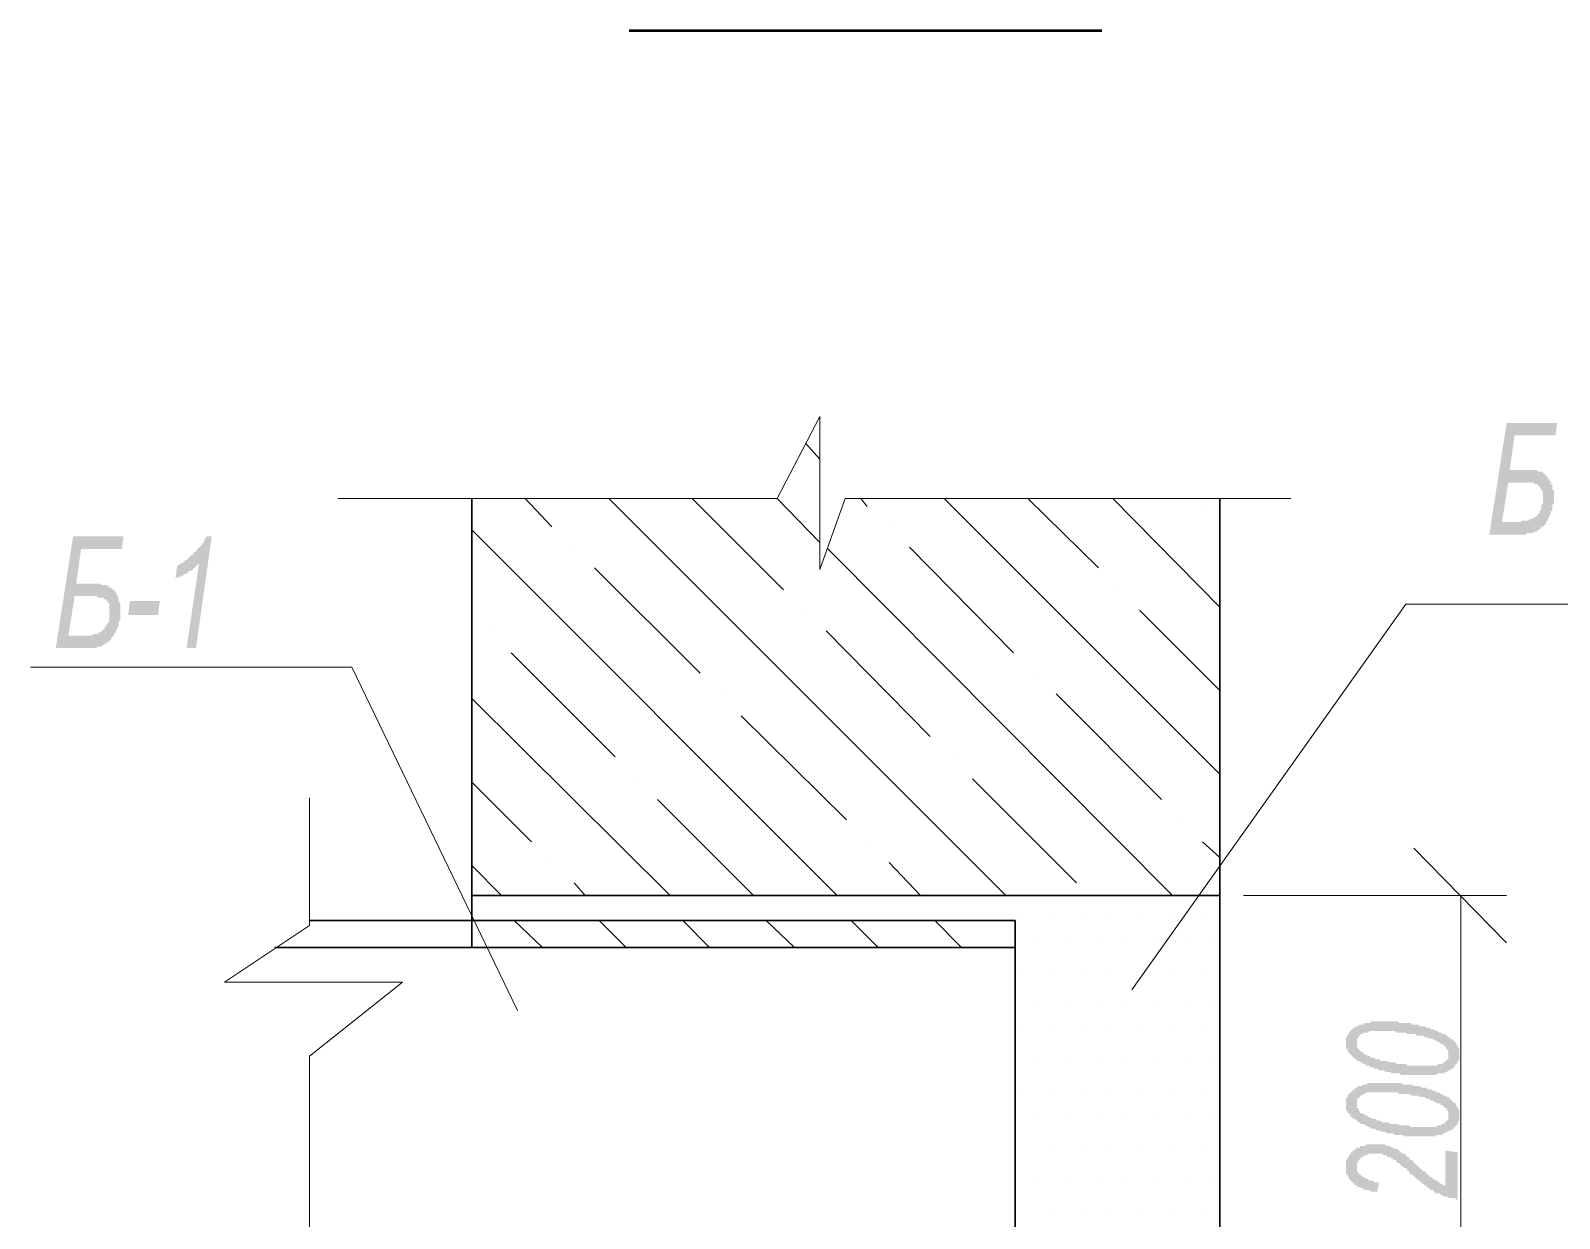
# Model space of a CAD drawing. Header units: millimetres. Extents: x 1372 to 666090, y 1285 to 31551.
# Drawn here: x 631229 to 635277, y 13863 to 17008 of the extents above; entities that cross this region are included whole.
import ezdxf

# ---------------------------------------------------------------- set-up
doc = ezdxf.new("R2010")
doc.units = ezdxf.units.MM
for name, color, linetype in [('PDF _0', 7, 'Continuous'), ('PDF _75-АЗ Штамп', 7, 'Continuous'), ('PDF _надписи', 7, 'Continuous'), ('PDF _план', 7, 'Continuous')]:
    doc.layers.add(name, color=color, linetype=linetype)

msp = doc.modelspace()

# ---------------------------------------------------------------- hatches: boundary and pattern name
at = {"layer": 'PDF _0', "transparency": 33554559}
h = msp.add_hatch(color=256, dxfattribs=at)
h.paths.add_polyline_path([(634912, 14242.9), (634907.9, 14242.9), (634903.7, 14242.9), (634899.5, 14242.9), (634895.3, 14242.9), (634891.2, 14242.9), (634887, 14242.9), (634882.8, 14242.9), (634878.7, 14242.9), (634874.5, 14242.9), (634870.3, 14242.9), (634866.1, 14242.9), (634862, 14242.9), (634857.8, 14242.9), (634853.6, 14247), (634849.5, 14247), (634845.3, 14247), (634841.1, 14247), (634836.9, 14247), (634832.8, 14247), (634828.6, 14251.2), (634824.4, 14251.2), (634820.3, 14251.2), (634816.1, 14251.2), (634811.9, 14255.4), (634807.7, 14255.4), (634803.6, 14255.4), (634799.4, 14255.4), (634795.2, 14259.5), (634791.1, 14259.5), (634791.1, 14259.5), (634786.9, 14259.5), (634782.7, 14263.7), (634778.5, 14263.7), (634774.4, 14263.7), (634774.4, 14267.9), (634774.4, 14267.9), (634770.2, 14267.9), (634766, 14267.9), (634761.9, 14272.1), (634757.7, 14272.1), (634753.5, 14276.2), (634749.3, 14276.2), (634749.3, 14280.4), (634745.2, 14280.4), (634741, 14280.4), (634741, 14284.6), (634736.8, 14284.6), (634736.8, 14284.6), (634732.7, 14288.7), (634728.5, 14292.9), (634728.5, 14292.9), (634724.3, 14297.1), (634724.3, 14297.1), (634720.1, 14301.3), (634720.1, 14301.3), (634716, 14305.4), (634716, 14305.4), (634716, 14309.6), (634711.8, 14313.8), (634711.8, 14313.8), (634711.8, 14317.9), (634711.8, 14322.1), (634711.8, 14322.1), (634711.8, 14326.3), (634711.8, 14330.5), (634711.8, 14330.5), (634711.8, 14334.6), (634711.8, 14338.8), (634711.8, 14338.8), (634711.8, 14343), (634716, 14347.1), (634716, 14347.1), (634716, 14351.3), (634720.1, 14351.3), (634720.1, 14355.5), (634724.3, 14359.7), (634724.3, 14359.7), (634728.5, 14363.8), (634728.5, 14363.8), (634732.7, 14368), (634736.8, 14368), (634736.8, 14372.2), (634741, 14372.2), (634745.2, 14372.2), (634745.2, 14376.3), (634749.3, 14376.3), (634753.5, 14376.3), (634757.7, 14376.3), (634761.9, 14380.5), (634766, 14380.5), (634766, 14380.5), (634770.2, 14380.5), (634774.4, 14380.5), (634778.5, 14384.7), (634782.7, 14384.7), (634786.9, 14384.7), (634791.1, 14384.7), (634799.4, 14384.7), (634803.6, 14384.7), (634807.7, 14384.7), (634807.7, 14384.7), (634811.9, 14384.7), (634816.1, 14384.7), (634820.3, 14384.7), (634824.4, 14384.7), (634828.6, 14384.7), (634832.8, 14384.7), (634836.9, 14384.7), (634841.1, 14384.7), (634845.3, 14384.7), (634849.5, 14384.7), (634853.6, 14380.5), (634857.8, 14380.5), (634862, 14380.5), (634866.1, 14380.5), (634870.3, 14380.5), (634874.5, 14380.5), (634878.7, 14380.5), (634882.8, 14380.5), (634887, 14376.3), (634891.2, 14376.3), (634895.3, 14376.3), (634899.5, 14376.3), (634903.7, 14376.3), (634907.9, 14372.2), (634907.9, 14372.2), (634912, 14372.2), (634916.2, 14372.2), (634920.4, 14372.2), (634924.5, 14368), (634928.7, 14368), (634932.9, 14368), (634937.1, 14363.8), (634941.2, 14363.8), (634945.4, 14363.8), (634949.6, 14359.7), (634949.6, 14359.7), (634953.7, 14359.7), (634957.9, 14355.5), (634962.1, 14355.5), (634966.3, 14355.5), (634966.3, 14351.3), (634970.4, 14351.3), (634974.6, 14351.3), (634978.8, 14347.1), (634978.8, 14347.1), (634982.9, 14343), (634987.1, 14343), (634987.1, 14338.8), (634991.3, 14338.8), (634991.3, 14338.8), (634995.5, 14334.6), (634995.5, 14334.6), (634999.6, 14330.5), (635003.8, 14326.3), (635003.8, 14326.3), (635003.8, 14322.1), (635008, 14322.1), (635008, 14317.9), (635008, 14313.8), (635012.1, 14313.8), (635012.1, 14309.6), (635012.1, 14305.4), (635012.1, 14305.4), (635012.1, 14301.3), (635012.1, 14297.1), (635012.1, 14297.1), (635012.1, 14292.9), (635012.1, 14292.9), (635012.1, 14288.7), (635012.1, 14284.6), (635012.1, 14284.6), (635008, 14280.4), (635008, 14276.2), (635008, 14276.2), (635003.8, 14272.1), (635003.8, 14272.1), (634999.6, 14267.9), (634999.6, 14263.7), (634995.5, 14263.7), (634995.5, 14259.5), (634991.3, 14259.5), (634987.1, 14255.4), (634982.9, 14255.4), (634982.9, 14255.4), (634978.8, 14251.2), (634974.6, 14251.2), (634974.6, 14251.2), (634970.4, 14247), (634966.3, 14247), (634962.1, 14247), (634957.9, 14247), (634953.7, 14247), (634949.6, 14242.9), (634949.6, 14242.9), (634945.4, 14242.9), (634941.2, 14242.9), (634932.9, 14242.9), (634928.7, 14242.9), (634924.5, 14242.9), (634920.4, 14242.9), (634916.2, 14242.9), (634912, 14242.9), (634912, 14242.9)], flags=0)
h.paths.add_polyline_path([(634920.4, 14267.9), (634924.5, 14267.9), (634928.7, 14267.9), (634932.9, 14267.9), (634937.1, 14267.9), (634941.2, 14267.9), (634945.4, 14267.9), (634949.6, 14267.9), (634953.7, 14267.9), (634957.9, 14272.1), (634962.1, 14272.1), (634962.1, 14272.1), (634966.3, 14272.1), (634970.4, 14276.2), (634974.6, 14276.2), (634974.6, 14280.4), (634978.8, 14280.4), (634978.8, 14284.6), (634982.9, 14284.6), (634982.9, 14288.7), (634982.9, 14292.9), (634982.9, 14292.9), (634982.9, 14297.1), (634982.9, 14297.1), (634982.9, 14301.3), (634982.9, 14301.3), (634982.9, 14305.4), (634982.9, 14309.6), (634978.8, 14309.6), (634978.8, 14313.8), (634978.8, 14313.8), (634974.6, 14317.9), (634970.4, 14322.1), (634970.4, 14322.1), (634966.3, 14326.3), (634966.3, 14326.3), (634962.1, 14326.3), (634962.1, 14326.3), (634957.9, 14330.5), (634953.7, 14330.5), (634949.6, 14334.6), (634949.6, 14334.6), (634945.4, 14334.6), (634941.2, 14338.8), (634937.1, 14338.8), (634932.9, 14338.8), (634932.9, 14338.8), (634928.7, 14343), (634924.5, 14343), (634920.4, 14343), (634916.2, 14347.1), (634912, 14347.1), (634907.9, 14347.1), (634903.7, 14347.1), (634899.5, 14347.1), (634895.3, 14351.3), (634891.2, 14351.3), (634887, 14351.3), (634878.7, 14351.3), (634874.5, 14351.3), (634870.3, 14355.5), (634866.1, 14355.5), (634862, 14355.5), (634857.8, 14355.5), (634853.6, 14355.5), (634849.5, 14355.5), (634845.3, 14355.5), (634841.1, 14359.7), (634836.9, 14359.7), (634832.8, 14359.7), (634828.6, 14359.7), (634824.4, 14359.7), (634820.3, 14359.7), (634816.1, 14359.7), (634811.9, 14359.7), (634811.9, 14359.7), (634807.7, 14359.7), (634803.6, 14359.7), (634799.4, 14359.7), (634795.2, 14359.7), (634791.1, 14359.7), (634786.9, 14359.7), (634782.7, 14359.7), (634778.5, 14359.7), (634774.4, 14359.7), (634770.2, 14355.5), (634766, 14355.5), (634761.9, 14355.5), (634757.7, 14355.5), (634757.7, 14351.3), (634753.5, 14351.3), (634749.3, 14351.3), (634749.3, 14347.1), (634745.2, 14347.1), (634745.2, 14343), (634741, 14338.8), (634741, 14338.8), (634741, 14334.6), (634741, 14330.5), (634741, 14330.5), (634741, 14330.5), (634741, 14326.3), (634741, 14322.1), (634741, 14322.1), (634741, 14317.9), (634745.2, 14313.8), (634745.2, 14313.8), (634745.2, 14309.6), (634749.3, 14309.6), (634749.3, 14305.4), (634753.5, 14305.4), (634757.7, 14301.3), (634757.7, 14301.3), (634761.9, 14297.1), (634766, 14297.1), (634770.2, 14292.9), (634774.4, 14292.9), (634774.4, 14292.9), (634778.5, 14288.7), (634782.7, 14288.7), (634782.7, 14288.7), (634786.9, 14288.7), (634791.1, 14284.6), (634795.2, 14284.6), (634799.4, 14284.6), (634799.4, 14284.6), (634803.6, 14280.4), (634807.7, 14280.4), (634811.9, 14280.4), (634816.1, 14280.4), (634820.3, 14280.4), (634824.4, 14276.2), (634828.6, 14276.2), (634836.9, 14276.2), (634841.1, 14276.2), (634845.3, 14272.1), (634849.5, 14272.1), (634853.6, 14272.1), (634862, 14272.1), (634866.1, 14272.1), (634870.3, 14272.1), (634874.5, 14267.9), (634878.7, 14267.9), (634882.8, 14267.9), (634887, 14267.9), (634891.2, 14267.9), (634895.3, 14267.9), (634899.5, 14267.9), (634903.7, 14267.9), (634907.9, 14267.9), (634907.9, 14267.9), (634912, 14267.9), (634916.2, 14267.9), (634920.4, 14267.9), (634920.4, 14267.9)], flags=0)
h = msp.add_hatch(color=256, dxfattribs=at)
h.paths.add_polyline_path([(634912, 14080.2), (634907.9, 14080.2), (634903.7, 14080.2), (634899.5, 14080.2), (634895.3, 14080.2), (634891.2, 14080.2), (634887, 14080.2), (634882.8, 14080.2), (634878.7, 14080.2), (634874.5, 14080.2), (634870.3, 14080.2), (634866.1, 14080.2), (634862, 14084.3), (634857.8, 14084.3), (634853.6, 14084.3), (634849.5, 14084.3), (634845.3, 14084.3), (634841.1, 14084.3), (634836.9, 14088.5), (634832.8, 14088.5), (634828.6, 14088.5), (634824.4, 14088.5), (634820.3, 14088.5), (634816.1, 14092.7), (634811.9, 14092.7), (634807.7, 14092.7), (634803.6, 14092.7), (634799.4, 14096.9), (634795.2, 14096.9), (634791.1, 14096.9), (634791.1, 14096.9), (634786.9, 14101), (634782.7, 14101), (634778.5, 14101), (634774.4, 14105.2), (634774.4, 14105.2), (634774.4, 14105.2), (634770.2, 14105.2), (634766, 14109.4), (634761.9, 14109.4), (634757.7, 14113.5), (634753.5, 14113.5), (634749.3, 14113.5), (634749.3, 14117.7), (634745.2, 14117.7), (634741, 14121.9), (634741, 14121.9), (634736.8, 14126.1), (634736.8, 14126.1), (634732.7, 14126.1), (634728.5, 14130.2), (634728.5, 14130.2), (634724.3, 14134.4), (634724.3, 14138.6), (634720.1, 14138.6), (634720.1, 14142.7), (634716, 14142.7), (634716, 14146.9), (634716, 14146.9), (634711.8, 14151.1), (634711.8, 14151.1), (634711.8, 14155.3), (634711.8, 14159.4), (634711.8, 14163.6), (634711.8, 14163.6), (634711.8, 14167.8), (634711.8, 14171.9), (634711.8, 14171.9), (634711.8, 14176.1), (634711.8, 14180.3), (634711.8, 14180.3), (634716, 14184.5), (634716, 14188.6), (634716, 14188.6), (634720.1, 14192.8), (634720.1, 14192.8), (634724.3, 14197), (634724.3, 14197), (634728.5, 14201.1), (634728.5, 14201.1), (634732.7, 14205.3), (634736.8, 14205.3), (634736.8, 14209.5), (634741, 14209.5), (634745.2, 14213.7), (634745.2, 14213.7), (634749.3, 14213.7), (634753.5, 14213.7), (634757.7, 14217.8), (634761.9, 14217.8), (634766, 14217.8), (634766, 14217.8), (634770.2, 14222), (634774.4, 14222), (634778.5, 14222), (634782.7, 14222), (634786.9, 14222), (634791.1, 14222), (634799.4, 14222), (634803.6, 14222), (634807.7, 14222), (634807.7, 14222), (634811.9, 14222), (634816.1, 14222), (634820.3, 14222), (634824.4, 14222), (634828.6, 14222), (634832.8, 14222), (634836.9, 14222), (634841.1, 14222), (634845.3, 14222), (634849.5, 14222), (634853.6, 14222), (634857.8, 14222), (634862, 14217.8), (634866.1, 14217.8), (634870.3, 14217.8), (634874.5, 14217.8), (634878.7, 14217.8), (634882.8, 14217.8), (634887, 14217.8), (634891.2, 14213.7), (634895.3, 14213.7), (634899.5, 14213.7), (634903.7, 14213.7), (634907.9, 14213.7), (634907.9, 14213.7), (634912, 14209.5), (634916.2, 14209.5), (634920.4, 14209.5), (634924.5, 14209.5), (634928.7, 14205.3), (634932.9, 14205.3), (634937.1, 14205.3), (634941.2, 14201.1), (634945.4, 14201.1), (634949.6, 14201.1), (634949.6, 14197), (634953.7, 14197), (634957.9, 14197), (634962.1, 14192.8), (634966.3, 14192.8), (634966.3, 14192.8), (634970.4, 14188.6), (634974.6, 14188.6), (634978.8, 14184.5), (634978.8, 14184.5), (634982.9, 14184.5), (634987.1, 14180.3), (634987.1, 14180.3), (634991.3, 14176.1), (634991.3, 14176.1), (634995.5, 14171.9), (634995.5, 14171.9), (634999.6, 14167.8), (635003.8, 14167.8), (635003.8, 14163.6), (635003.8, 14159.4), (635008, 14159.4), (635008, 14155.3), (635008, 14155.3), (635012.1, 14151.1), (635012.1, 14146.9), (635012.1, 14146.9), (635012.1, 14142.7), (635012.1, 14138.6), (635012.1, 14138.6), (635012.1, 14134.4), (635012.1, 14130.2), (635012.1, 14130.2), (635012.1, 14126.1), (635012.1, 14121.9), (635012.1, 14121.9), (635008, 14117.7), (635008, 14117.7), (635008, 14113.5), (635003.8, 14109.4), (635003.8, 14109.4), (634999.6, 14105.2), (634999.6, 14105.2), (634995.5, 14101), (634995.5, 14101), (634991.3, 14096.9), (634987.1, 14096.9), (634982.9, 14092.7), (634982.9, 14092.7), (634978.8, 14092.7), (634974.6, 14088.5), (634974.6, 14088.5), (634970.4, 14088.5), (634966.3, 14084.3), (634962.1, 14084.3), (634957.9, 14084.3), (634953.7, 14084.3), (634949.6, 14084.3), (634949.6, 14080.2), (634945.4, 14080.2), (634941.2, 14080.2), (634932.9, 14080.2), (634928.7, 14080.2), (634924.5, 14080.2), (634920.4, 14080.2), (634916.2, 14080.2), (634912, 14080.2), (634912, 14080.2)], flags=0)
h.paths.add_polyline_path([(634920.4, 14105.2), (634924.5, 14105.2), (634928.7, 14105.2), (634932.9, 14105.2), (634937.1, 14105.2), (634941.2, 14105.2), (634945.4, 14105.2), (634949.6, 14105.2), (634953.7, 14109.4), (634957.9, 14109.4), (634962.1, 14109.4), (634962.1, 14109.4), (634966.3, 14113.5), (634970.4, 14113.5), (634974.6, 14117.7), (634974.6, 14117.7), (634978.8, 14121.9), (634978.8, 14121.9), (634982.9, 14126.1), (634982.9, 14126.1), (634982.9, 14130.2), (634982.9, 14134.4), (634982.9, 14134.4), (634982.9, 14134.4), (634982.9, 14138.6), (634982.9, 14142.7), (634982.9, 14142.7), (634982.9, 14146.9), (634978.8, 14151.1), (634978.8, 14151.1), (634978.8, 14155.3), (634974.6, 14155.3), (634970.4, 14159.4), (634970.4, 14159.4), (634966.3, 14163.6), (634966.3, 14163.6), (634962.1, 14163.6), (634962.1, 14167.8), (634957.9, 14167.8), (634953.7, 14167.8), (634949.6, 14171.9), (634949.6, 14171.9), (634945.4, 14171.9), (634941.2, 14176.1), (634937.1, 14176.1), (634932.9, 14176.1), (634932.9, 14180.3), (634928.7, 14180.3), (634924.5, 14180.3), (634920.4, 14184.5), (634916.2, 14184.5), (634912, 14184.5), (634907.9, 14184.5), (634903.7, 14188.6), (634899.5, 14188.6), (634895.3, 14188.6), (634891.2, 14188.6), (634887, 14188.6), (634878.7, 14192.8), (634874.5, 14192.8), (634870.3, 14192.8), (634866.1, 14192.8), (634862, 14192.8), (634857.8, 14192.8), (634853.6, 14192.8), (634849.5, 14197), (634845.3, 14197), (634841.1, 14197), (634836.9, 14197), (634832.8, 14197), (634828.6, 14197), (634824.4, 14197), (634820.3, 14197), (634816.1, 14197), (634811.9, 14197), (634811.9, 14197), (634807.7, 14197), (634803.6, 14197), (634799.4, 14197), (634795.2, 14197), (634791.1, 14197), (634786.9, 14197), (634782.7, 14197), (634778.5, 14197), (634774.4, 14197), (634770.2, 14197), (634766, 14197), (634761.9, 14192.8), (634757.7, 14192.8), (634757.7, 14192.8), (634753.5, 14188.6), (634749.3, 14188.6), (634749.3, 14184.5), (634745.2, 14184.5), (634745.2, 14180.3), (634741, 14180.3), (634741, 14176.1), (634741, 14171.9), (634741, 14171.9), (634741, 14167.8), (634741, 14167.8), (634741, 14163.6), (634741, 14163.6), (634741, 14159.4), (634741, 14155.3), (634745.2, 14155.3), (634745.2, 14151.1), (634745.2, 14146.9), (634749.3, 14146.9), (634749.3, 14142.7), (634753.5, 14142.7), (634757.7, 14138.6), (634757.7, 14138.6), (634761.9, 14138.6), (634766, 14134.4), (634770.2, 14134.4), (634774.4, 14130.2), (634774.4, 14130.2), (634778.5, 14130.2), (634782.7, 14126.1), (634782.7, 14126.1), (634786.9, 14126.1), (634791.1, 14126.1), (634795.2, 14121.9), (634799.4, 14121.9), (634799.4, 14121.9), (634803.6, 14121.9), (634807.7, 14117.7), (634811.9, 14117.7), (634816.1, 14117.7), (634820.3, 14117.7), (634824.4, 14117.7), (634828.6, 14113.5), (634836.9, 14113.5), (634841.1, 14113.5), (634845.3, 14113.5), (634849.5, 14113.5), (634853.6, 14109.4), (634862, 14109.4), (634866.1, 14109.4), (634870.3, 14109.4), (634874.5, 14109.4), (634878.7, 14109.4), (634882.8, 14105.2), (634887, 14105.2), (634891.2, 14105.2), (634895.3, 14105.2), (634899.5, 14105.2), (634903.7, 14105.2), (634907.9, 14105.2), (634907.9, 14105.2), (634912, 14105.2), (634916.2, 14105.2), (634920.4, 14105.2), (634920.4, 14105.2)], flags=0)
msp.add_hatch(color=256, dxfattribs=at).paths.add_polyline_path([(635008, 13913.3), (635003.8, 13913.3), (634999.6, 13917.5), (634995.5, 13917.5), (634991.3, 13917.5), (634987.1, 13917.5), (634982.9, 13917.5), (634978.8, 13921.7), (634974.6, 13921.7), (634970.4, 13921.7), (634970.4, 13921.7), (634966.3, 13925.8), (634962.1, 13925.8), (634962.1, 13925.8), (634957.9, 13930), (634953.7, 13930), (634949.6, 13930), (634945.4, 13934.2), (634945.4, 13934.2), (634941.2, 13938.3), (634937.1, 13938.3), (634932.9, 13942.5), (634932.9, 13942.5), (634928.7, 13942.5), (634928.7, 13946.7), (634928.7, 13946.7), (634924.5, 13946.7), (634924.5, 13950.9), (634920.4, 13950.9), (634920.4, 13950.9), (634916.2, 13955), (634912, 13955), (634912, 13959.2), (634907.9, 13959.2), (634907.9, 13963.4), (634903.7, 13963.4), (634899.5, 13967.5), (634895.3, 13971.7), (634895.3, 13971.7), (634891.2, 13975.9), (634887, 13980.1), (634882.8, 13980.1), (634878.7, 13984.2), (634878.7, 13988.4), (634874.5, 13988.4), (634874.5, 13992.6), (634870.3, 13996.7), (634866.1, 13996.7), (634862, 14000.9), (634857.8, 14000.9), (634857.8, 14005.1), (634853.6, 14009.3), (634853.6, 14009.3), (634849.5, 14009.3), (634845.3, 14013.4), (634845.3, 14013.4), (634845.3, 14017.6), (634841.1, 14017.6), (634836.9, 14017.6), (634836.9, 14021.8), (634832.8, 14021.8), (634828.6, 14025.9), (634824.4, 14025.9), (634820.3, 14025.9), (634820.3, 14030.1), (634816.1, 14030.1), (634811.9, 14030.1), (634811.9, 14030.1), (634807.7, 14034.3), (634803.6, 14034.3), (634799.4, 14034.3), (634795.2, 14034.3), (634791.1, 14034.3), (634786.9, 14034.3), (634782.7, 14034.3), (634778.5, 14034.3), (634778.5, 14034.3), (634774.4, 14034.3), (634770.2, 14034.3), (634766, 14030.1), (634761.9, 14030.1), (634757.7, 14030.1), (634757.7, 14025.9), (634753.5, 14025.9), (634749.3, 14021.8), (634749.3, 14021.8), (634745.2, 14017.6), (634745.2, 14017.6), (634745.2, 14013.4), (634741, 14009.3), (634741, 14009.3), (634741, 14005.1), (634741, 14000.9), (634741, 14000.9), (634741, 13996.7), (634741, 13992.6), (634741, 13992.6), (634741, 13988.4), (634745.2, 13984.2), (634745.2, 13984.2), (634745.2, 13980.1), (634749.3, 13980.1), (634753.5, 13975.9), (634753.5, 13975.9), (634757.7, 13971.7), (634757.7, 13971.7), (634761.9, 13971.7), (634766, 13967.5), (634770.2, 13967.5), (634770.2, 13967.5), (634774.4, 13963.4), (634778.5, 13963.4), (634782.7, 13963.4), (634786.9, 13959.2), (634791.1, 13959.2), (634795.2, 13959.2), (634799.4, 13959.2), (634795.2, 13934.2), (634791.1, 13934.2), (634786.9, 13934.2), (634782.7, 13934.2), (634778.5, 13934.2), (634774.4, 13938.3), (634770.2, 13938.3), (634766, 13938.3), (634761.9, 13938.3), (634757.7, 13942.5), (634757.7, 13942.5), (634753.5, 13942.5), (634749.3, 13946.7), (634745.2, 13946.7), (634741, 13946.7), (634741, 13950.9), (634736.8, 13950.9), (634732.7, 13955), (634732.7, 13955), (634728.5, 13959.2), (634728.5, 13959.2), (634724.3, 13963.4), (634724.3, 13963.4), (634720.1, 13967.5), (634720.1, 13967.5), (634720.1, 13971.7), (634716, 13975.9), (634716, 13975.9), (634716, 13980.1), (634711.8, 13980.1), (634711.8, 13984.2), (634711.8, 13988.4), (634711.8, 13992.6), (634711.8, 13992.6), (634711.8, 13996.7), (634711.8, 14000.9), (634711.8, 14000.9), (634711.8, 14005.1), (634711.8, 14009.3), (634711.8, 14013.4), (634711.8, 14013.4), (634711.8, 14017.6), (634716, 14021.8), (634716, 14021.8), (634716, 14025.9), (634720.1, 14025.9), (634720.1, 14030.1), (634720.1, 14030.1), (634724.3, 14034.3), (634724.3, 14038.5), (634728.5, 14038.5), (634728.5, 14042.6), (634732.7, 14042.6), (634736.8, 14046.8), (634736.8, 14046.8), (634741, 14051), (634745.2, 14051), (634749.3, 14051), (634749.3, 14055.1), (634753.5, 14055.1), (634757.7, 14055.1), (634761.9, 14055.1), (634766, 14059.3), (634770.2, 14059.3), (634774.4, 14059.3), (634778.5, 14059.3), (634782.7, 14059.3), (634786.9, 14059.3), (634791.1, 14059.3), (634791.1, 14059.3), (634795.2, 14059.3), (634799.4, 14059.3), (634799.4, 14059.3), (634803.6, 14059.3), (634807.7, 14059.3), (634811.9, 14059.3), (634816.1, 14059.3), (634820.3, 14055.1), (634824.4, 14055.1), (634828.6, 14055.1), (634832.8, 14051), (634836.9, 14051), (634836.9, 14051), (634841.1, 14046.8), (634845.3, 14046.8), (634845.3, 14046.8), (634849.5, 14046.8), (634849.5, 14042.6), (634849.5, 14042.6), (634853.6, 14042.6), (634853.6, 14042.6), (634857.8, 14038.5), (634857.8, 14038.5), (634862, 14034.3), (634862, 14034.3), (634866.1, 14034.3), (634870.3, 14030.1), (634870.3, 14030.1), (634874.5, 14025.9), (634878.7, 14025.9), (634878.7, 14021.8), (634882.8, 14017.6), (634887, 14017.6), (634891.2, 14013.4), (634891.2, 14009.3), (634895.3, 14009.3), (634899.5, 14005.1), (634903.7, 14000.9), (634907.9, 13996.7), (634912, 13992.6), (634912, 13992.6), (634916.2, 13988.4), (634920.4, 13988.4), (634924.5, 13984.2), (634924.5, 13980.1), (634928.7, 13980.1), (634932.9, 13975.9), (634932.9, 13975.9), (634937.1, 13971.7), (634941.2, 13971.7), (634941.2, 13967.5), (634945.4, 13967.5), (634945.4, 13967.5), (634949.6, 13963.4), (634953.7, 13963.4), (634957.9, 13959.2), (634957.9, 13959.2), (634962.1, 13955), (634966.3, 13955), (634970.4, 13950.9), (634970.4, 13950.9), (634974.6, 13950.9), (634974.6, 14042.6), (635008, 14038.5)])
at = {"layer": 'PDF _75-АЗ Штамп', "transparency": 33554559}
h = msp.add_hatch(color=256, dxfattribs=at)
h.paths.add_polyline_path([(635137.3, 15969.8), (635270.8, 15969.8), (635266.6, 15936.4), (635158.1, 15936.4), (635145.6, 15844.7), (635187.3, 15844.7), (635191.5, 15844.7), (635195.7, 15844.7), (635199.9, 15844.7), (635204, 15844.7), (635204, 15844.7), (635208.2, 15844.7), (635212.4, 15844.7), (635216.5, 15844.7), (635216.5, 15844.7), (635220.7, 15840.5), (635220.7, 15840.5), (635224.9, 15840.5), (635224.9, 15840.5), (635229.1, 15840.5), (635229.1, 15840.5), (635233.2, 15840.5), (635233.2, 15836.3), (635237.4, 15836.3), (635237.4, 15832.2), (635241.6, 15832.2), (635241.6, 15828), (635245.7, 15828), (635245.7, 15823.8), (635249.9, 15819.6), (635249.9, 15815.5), (635254.1, 15815.5), (635254.1, 15811.3), (635254.1, 15807.1), (635258.3, 15807.1), (635258.3, 15803), (635258.3, 15798.8), (635258.3, 15794.6), (635262.4, 15790.4), (635262.4, 15786.3), (635262.4, 15782.1), (635262.4, 15777.9), (635262.4, 15773.8), (635262.4, 15769.6), (635262.4, 15765.4), (635262.4, 15761.2), (635262.4, 15757.1), (635258.3, 15752.9), (635258.3, 15748.7), (635258.3, 15744.6), (635258.3, 15740.4), (635258.3, 15736.2), (635254.1, 15736.2), (635254.1, 15732), (635254.1, 15727.9), (635249.9, 15723.7), (635249.9, 15719.5), (635249.9, 15719.5), (635245.7, 15715.4), (635245.7, 15711.2), (635245.7, 15711.2), (635241.6, 15707), (635241.6, 15702.8), (635237.4, 15698.7), (635237.4, 15698.7), (635233.2, 15694.5), (635229.1, 15694.5), (635229.1, 15690.3), (635224.9, 15690.3), (635224.9, 15686.2), (635220.7, 15686.2), (635220.7, 15686.2), (635216.5, 15682), (635216.5, 15682), (635212.4, 15682), (635212.4, 15682), (635208.2, 15682), (635208.2, 15677.8), (635204, 15677.8), (635204, 15677.8), (635199.9, 15677.8), (635195.7, 15677.8), (635195.7, 15677.8), (635191.5, 15677.8), (635187.3, 15673.6), (635183.2, 15673.6), (635179, 15673.6), (635179, 15673.6), (635174.8, 15673.6), (635170.7, 15673.6), (635166.5, 15673.6), (635162.3, 15673.6), (635091.4, 15673.6)], flags=0)
h.paths.add_polyline_path([(635124.8, 15707), (635149.8, 15707), (635154, 15707), (635158.1, 15707), (635162.3, 15707), (635162.3, 15707), (635166.5, 15707), (635170.7, 15707), (635174.8, 15707), (635179, 15711.2), (635179, 15711.2), (635183.2, 15711.2), (635187.3, 15711.2), (635187.3, 15711.2), (635191.5, 15711.2), (635191.5, 15711.2), (635195.7, 15711.2), (635195.7, 15711.2), (635199.9, 15715.4), (635199.9, 15715.4), (635199.9, 15715.4), (635204, 15715.4), (635208.2, 15715.4), (635208.2, 15719.5), (635212.4, 15719.5), (635216.5, 15723.7), (635216.5, 15723.7), (635220.7, 15727.9), (635220.7, 15727.9), (635224.9, 15732), (635224.9, 15736.2), (635224.9, 15736.2), (635229.1, 15740.4), (635229.1, 15744.6), (635229.1, 15748.7), (635229.1, 15752.9), (635233.2, 15757.1), (635233.2, 15757.1), (635233.2, 15761.2), (635233.2, 15765.4), (635233.2, 15769.6), (635233.2, 15773.8), (635233.2, 15777.9), (635233.2, 15782.1), (635233.2, 15786.3), (635233.2, 15786.3), (635229.1, 15790.4), (635229.1, 15794.6), (635229.1, 15794.6), (635224.9, 15798.8), (635224.9, 15803), (635220.7, 15803), (635220.7, 15807.1), (635216.5, 15807.1), (635212.4, 15807.1), (635212.4, 15807.1), (635212.4, 15807.1), (635208.2, 15811.3), (635208.2, 15811.3), (635204, 15811.3), (635199.9, 15811.3), (635199.9, 15811.3), (635195.7, 15811.3), (635191.5, 15811.3), (635187.3, 15811.3), (635183.2, 15811.3), (635183.2, 15811.3), (635141.5, 15811.3)], flags=0)
h = msp.add_hatch(color=256, dxfattribs=at)
h.paths.add_polyline_path([(631341.3, 15669.5), (631474.8, 15669.5), (631470.6, 15636.1), (631362.2, 15636.1), (631349.7, 15544.3), (631391.4, 15544.3), (631395.5, 15544.3), (631399.7, 15544.3), (631403.9, 15544.3), (631408.1, 15544.3), (631412.2, 15544.3), (631412.2, 15544.3), (631416.4, 15540.2), (631420.6, 15540.2), (631420.6, 15540.2), (631424.7, 15540.2), (631428.9, 15540.2), (631428.9, 15540.2), (631433.1, 15540.2), (631433.1, 15536), (631437.3, 15536), (631437.3, 15536), (631437.3, 15536), (631441.4, 15531.8), (631445.6, 15531.8), (631445.6, 15527.7), (631449.8, 15527.7), (631449.8, 15523.5), (631453.9, 15523.5), (631453.9, 15519.3), (631458.1, 15515.1), (631458.1, 15515.1), (631458.1, 15511), (631462.3, 15506.8), (631462.3, 15502.6), (631462.3, 15498.5), (631462.3, 15494.3), (631466.5, 15494.3), (631466.5, 15490.1), (631466.5, 15485.9), (631466.5, 15481.8), (631466.5, 15477.6), (631466.5, 15473.4), (631466.5, 15469.3), (631466.5, 15465.1), (631466.5, 15460.9), (631466.5, 15456.7), (631466.5, 15452.6), (631466.5, 15448.4), (631462.3, 15444.2), (631462.3, 15440.1), (631462.3, 15435.9), (631462.3, 15431.7), (631458.1, 15427.5), (631458.1, 15423.4), (631458.1, 15423.4), (631453.9, 15419.2), (631453.9, 15419.2), (631453.9, 15415), (631449.8, 15410.9), (631449.8, 15406.7), (631445.6, 15402.5), (631445.6, 15402.5), (631441.4, 15398.3), (631441.4, 15394.2), (631437.3, 15394.2), (631437.3, 15390), (631433.1, 15390), (631433.1, 15385.8), (631428.9, 15385.8), (631424.7, 15385.8), (631424.7, 15381.7), (631424.7, 15381.7), (631420.6, 15381.7), (631420.6, 15381.7), (631416.4, 15377.5), (631416.4, 15377.5), (631412.2, 15377.5), (631408.1, 15377.5), (631408.1, 15377.5), (631403.9, 15377.5), (631403.9, 15373.3), (631399.7, 15373.3), (631395.5, 15373.3), (631391.4, 15373.3), (631391.4, 15373.3), (631387.2, 15373.3), (631383, 15373.3), (631378.9, 15373.3), (631374.7, 15373.3), (631370.5, 15373.3), (631366.3, 15373.3), (631295.4, 15373.3)], flags=0)
h.paths.add_polyline_path([(631328.8, 15406.7), (631353.8, 15406.7), (631358, 15406.7), (631362.2, 15406.7), (631366.3, 15406.7), (631370.5, 15406.7), (631374.7, 15406.7), (631374.7, 15406.7), (631378.9, 15406.7), (631383, 15406.7), (631387.2, 15406.7), (631387.2, 15406.7), (631391.4, 15406.7), (631395.5, 15410.9), (631395.5, 15410.9), (631399.7, 15410.9), (631399.7, 15410.9), (631403.9, 15410.9), (631403.9, 15410.9), (631408.1, 15410.9), (631408.1, 15410.9), (631408.1, 15415), (631412.2, 15415), (631416.4, 15415), (631416.4, 15419.2), (631420.6, 15419.2), (631420.6, 15423.4), (631424.7, 15423.4), (631424.7, 15427.5), (631428.9, 15431.7), (631428.9, 15435.9), (631428.9, 15435.9), (631433.1, 15440.1), (631433.1, 15440.1), (631437.3, 15444.2), (631437.3, 15448.4), (631437.3, 15452.6), (631437.3, 15456.7), (631437.3, 15460.9), (631437.3, 15465.1), (631437.3, 15469.3), (631437.3, 15469.3), (631437.3, 15473.4), (631437.3, 15477.6), (631437.3, 15481.8), (631437.3, 15485.9), (631437.3, 15490.1), (631433.1, 15494.3), (631433.1, 15494.3), (631433.1, 15498.5), (631428.9, 15498.5), (631428.9, 15502.6), (631424.7, 15502.6), (631420.6, 15506.8), (631420.6, 15506.8), (631420.6, 15506.8), (631416.4, 15506.8), (631416.4, 15506.8), (631412.2, 15506.8), (631408.1, 15506.8), (631408.1, 15506.8), (631403.9, 15511), (631399.7, 15511), (631399.7, 15511), (631395.5, 15511), (631391.4, 15511), (631387.2, 15511), (631345.5, 15511)], flags=0)
msp.add_hatch(color=256, dxfattribs=at).paths.add_polyline_path([(631641.7, 15373.3), (631675, 15598.6), (631670.9, 15594.4), (631670.9, 15594.4), (631666.7, 15590.2), (631666.7, 15590.2), (631662.5, 15586), (631662.5, 15586), (631658.3, 15581.9), (631658.3, 15581.9), (631654.2, 15577.7), (631650, 15577.7), (631650, 15577.7), (631645.8, 15573.5), (631645.8, 15573.5), (631641.7, 15569.4), (631637.5, 15569.4), (631633.3, 15569.4), (631633.3, 15565.2), (631629.1, 15565.2), (631625, 15565.2), (631625, 15561), (631620.8, 15561), (631616.6, 15561), (631612.5, 15556.8), (631616.6, 15590.2), (631620.8, 15594.4), (631625, 15594.4), (631625, 15598.6), (631629.1, 15598.6), (631633.3, 15598.6), (631633.3, 15602.7), (631637.5, 15602.7), (631637.5, 15606.9), (631641.7, 15606.9), (631645.8, 15611.1), (631645.8, 15611.1), (631650, 15615.2), (631650, 15615.2), (631654.2, 15619.4), (631658.3, 15619.4), (631658.3, 15623.6), (631662.5, 15627.8), (631666.7, 15627.8), (631666.7, 15631.9), (631670.9, 15636.1), (631670.9, 15636.1), (631675, 15640.3), (631675, 15640.3), (631679.2, 15644.4), (631679.2, 15644.4), (631683.4, 15648.6), (631683.4, 15652.8), (631683.4, 15652.8), (631687.5, 15652.8), (631687.5, 15657), (631691.7, 15661.1), (631691.7, 15665.3), (631691.7, 15665.3), (631695.9, 15669.5), (631695.9, 15669.5), (631708.4, 15669.5), (631666.7, 15373.3)])

# ---------------------------------------------------------------- linework, layer by layer
at = {"layer": 'PDF _0', "lineweight": 9}
for points in [[(632042.1, 15769.6), (633205.9, 15769.6), (633318.6, 15986.5), (633318.6, 15581.9), (633385.3, 15769.6), (634565.8, 15769.6)], [(634144.5, 14468.1), (634870.3, 15490.1), (637085.3, 15490.1)], [(632517.7, 14413.9), (632079.7, 15323.3), (631228.7, 15323.3)], [(631967, 14977), (631967, 14639.1), (631741.8, 14489), (632213.1, 14489), (631967, 14292.9), (631967, 13646.4)], [(635137.3, 14593.3), (634891.2, 14843.5)], [(634440.7, 14718.4), (635137.3, 14718.4)], [(635016.3, 14718.4), (635016.3, 13579.6)]]:
    msp.add_lwpolyline(points, dxfattribs=at)
at = {"layer": 'PDF _0', "lineweight": 30}
for points in [[(632396.7, 15769.6), (632396.7, 14580.7)], [(634378.1, 12161.3), (634378.1, 15769.6)], [(632396.7, 14718.4), (634378.1, 14718.4)], [(632396.7, 13708.9), (633835.8, 13708.9), (633835.8, 14651.7), (631967, 14651.7)], [(631875.3, 14580.7), (633835.8, 14580.7)]]:
    msp.add_lwpolyline(points, dxfattribs=at)
at = {"layer": 'PDF _75-АЗ Штамп', "lineweight": 50, "transparency": 33554559}
msp.add_solid([(631487.3, 15460.9), (631491.5, 15498.5), (631566.6, 15460.9), (631570.7, 15498.5)], dxfattribs=at)
at = {"layer": 'PDF _надписи', "lineweight": 18}
for points in [[(633318.6, 15873.9), (633281, 15915.6)], [(632609.4, 15694.5), (632538.5, 15769.6)], [(633810.8, 14718.4), (632759.6, 15769.6)], [(633222.6, 15527.7), (632980.7, 15769.6)], [(633318.6, 15652.8), (633205.9, 15769.6)], [(633443.7, 15748.7), (633427, 15769.6)], [(634378.1, 15039.6), (633648.1, 15769.6)], [(634056.9, 15586), (633869.2, 15769.6)], [(634378.1, 15481.8), (634094.4, 15769.6)], [(634332.2, 15748.7), (634332.2, 15748.7)], [(633364.4, 14718.4), (632396.7, 15686.2)], [(633502.1, 15694.5), (633502.1, 15694.5)], [(632667.8, 15640.3), (632667.8, 15640.3)], [(634252.9, 14718.4), (633339.4, 15636.1)], [(633831.6, 15360.8), (633556.3, 15640.3)], [(633001.5, 15306.6), (632722, 15586)], [(634111.1, 15527.7), (634111.1, 15527.7)], [(633276.8, 15473.4), (633276.8, 15473.4)], [(634378.1, 15260.7), (634165.3, 15473.4)], [(632442.6, 15419.2), (632442.6, 15419.2)], [(633610.6, 15139.7), (633335.2, 15419.2)], [(632776.3, 15085.5), (632501, 15360.8)], [(633890, 15306.6), (633890, 15306.6)], [(632922.3, 14718.4), (632396.7, 15239.8)], [(633055.8, 15252.3), (633055.8, 15252.3)], [(634223.7, 14972.9), (633944.3, 15252.3)], [(633389.5, 14918.6), (633110, 15193.9)], [(633669, 15085.5), (633669, 15085.5)], [(632834.7, 15027.1), (632834.7, 15027.1)], [(633998.5, 14751.8), (633723.2, 15027.1)], [(632555.2, 14860.2), (632396.7, 15018.7)], [(633143.4, 14718.4), (632888.9, 14972.9)], [(634278, 14918.6), (634278, 14918.6)], [(633443.7, 14860.2), (633443.7, 14860.2)], [(634378.1, 14818.5), (634332.2, 14860.2)], [(632475.9, 14718.4), (632396.7, 14797.7)], [(632609.4, 14806), (632609.4, 14806)], [(633585.5, 14718.4), (633502.1, 14806)], [(632697, 14718.4), (632667.8, 14751.8)], [(632442.6, 14672.5), (632442.6, 14672.5)], [(632521.8, 14672.5), (632521.8, 14672.5)], [(632596.9, 14672.5), (632596.9, 14672.5)], [(632676.2, 14672.5), (632676.2, 14672.5)], [(632755.4, 14672.5), (632755.4, 14672.5)], [(632834.7, 14672.5), (632834.7, 14672.5)], [(632913.9, 14672.5), (632913.9, 14672.5)], [(632993.2, 14672.5), (632993.2, 14672.5)], [(633068.3, 14672.5), (633068.3, 14672.5)], [(633147.5, 14672.5), (633147.5, 14672.5)], [(633226.8, 14672.5), (633226.8, 14672.5)], [(633306, 14672.5), (633306, 14672.5)], [(633385.3, 14672.5), (633385.3, 14672.5)], [(633464.6, 14672.5), (633464.6, 14672.5)], [(633539.6, 14672.5), (633539.6, 14672.5)], [(633618.9, 14672.5), (633618.9, 14672.5)], [(633698.2, 14672.5), (633698.2, 14672.5)], [(633777.4, 14672.5), (633777.4, 14672.5)], [(633856.7, 14672.5), (633856.7, 14672.5)], [(633935.9, 14672.5), (633935.9, 14672.5)], [(634015.2, 14672.5), (634015.2, 14672.5)], [(634090.3, 14672.5), (634090.3, 14672.5)], [(634169.5, 14672.5), (634169.5, 14672.5)], [(634248.8, 14672.5), (634248.8, 14672.5)], [(634328, 14672.5), (634328, 14672.5)], [(632584.4, 14580.7), (632509.3, 14651.7)], [(632805.5, 14580.7), (632734.6, 14651.7)], [(633026.6, 14580.7), (632955.6, 14651.7)], [(633251.8, 14580.7), (633176.7, 14651.7)], [(633472.9, 14580.7), (633402, 14651.7)], [(633694, 14580.7), (633623.1, 14651.7)], [(633894.2, 14597.4), (633894.2, 14597.4)], [(633973.5, 14597.4), (633973.5, 14597.4)], [(634052.7, 14597.4), (634052.7, 14597.4)], [(634132, 14597.4), (634132, 14597.4)], [(634211.2, 14597.4), (634211.2, 14597.4)], [(634286.3, 14597.4), (634286.3, 14597.4)], [(634365.6, 14597.4), (634365.6, 14597.4)], [(633856.7, 14518.2), (633856.7, 14518.2)], [(633935.9, 14518.2), (633935.9, 14518.2)], [(634015.2, 14518.2), (634015.2, 14518.2)], [(634090.3, 14518.2), (634090.3, 14518.2)], [(634169.5, 14518.2), (634169.5, 14518.2)], [(634248.8, 14518.2), (634248.8, 14518.2)], [(634328, 14518.2), (634328, 14518.2)], [(633894.2, 14438.9), (633894.2, 14438.9)], [(633973.5, 14438.9), (633973.5, 14438.9)], [(634052.7, 14438.9), (634052.7, 14438.9)], [(634132, 14438.9), (634132, 14438.9)], [(634211.2, 14438.9), (634211.2, 14438.9)], [(634286.3, 14438.9), (634286.3, 14438.9)], [(634365.6, 14438.9), (634365.6, 14438.9)], [(633856.7, 14359.7), (633856.7, 14359.7)], [(633935.9, 14359.7), (633935.9, 14359.7)], [(634015.2, 14359.7), (634015.2, 14359.7)], [(634090.3, 14359.7), (634090.3, 14359.7)], [(634169.5, 14359.7), (634169.5, 14359.7)], [(634248.8, 14359.7), (634248.8, 14359.7)], [(634328, 14359.7), (634328, 14359.7)], [(633894.2, 14280.4), (633894.2, 14280.4)], [(633973.5, 14280.4), (633973.5, 14280.4)], [(634052.7, 14280.4), (634052.7, 14280.4)], [(634132, 14280.4), (634132, 14280.4)], [(634211.2, 14280.4), (634211.2, 14280.4)], [(634286.3, 14280.4), (634286.3, 14280.4)], [(634365.6, 14280.4), (634365.6, 14280.4)], [(633856.7, 14201.1), (633856.7, 14201.1)], [(633935.9, 14201.1), (633935.9, 14201.1)], [(634015.2, 14201.1), (634015.2, 14201.1)], [(634090.3, 14201.1), (634090.3, 14201.1)], [(634169.5, 14201.1), (634169.5, 14201.1)], [(634248.8, 14201.1), (634248.8, 14201.1)], [(634328, 14201.1), (634328, 14201.1)], [(633894.2, 14126.1), (633894.2, 14126.1)], [(633973.5, 14126.1), (633973.5, 14126.1)], [(634052.7, 14126.1), (634052.7, 14126.1)], [(634132, 14126.1), (634132, 14126.1)], [(634211.2, 14126.1), (634211.2, 14126.1)], [(634286.3, 14126.1), (634286.3, 14126.1)], [(634365.6, 14126.1), (634365.6, 14126.1)], [(633935.9, 14046.8), (633935.9, 14046.8)], [(634015.2, 14046.8), (634015.2, 14046.8)], [(634090.3, 14046.8), (634090.3, 14046.8)], [(634169.5, 14046.8), (634169.5, 14046.8)], [(634248.8, 14046.8), (634248.8, 14046.8)], [(634328, 14046.8), (634328, 14046.8)], [(633894.2, 13967.5), (633894.2, 13967.5)], [(633973.5, 13967.5), (633973.5, 13967.5)], [(634052.7, 13967.5), (634052.7, 13967.5)], [(634132, 13967.5), (634132, 13967.5)], [(634211.2, 13967.5), (634211.2, 13967.5)], [(634286.3, 13967.5), (634286.3, 13967.5)], [(634365.6, 13967.5), (634365.6, 13967.5)], [(633935.9, 13888.3), (633935.9, 13888.3)], [(634015.2, 13888.3), (634015.2, 13888.3)], [(634090.3, 13888.3), (634090.3, 13888.3)], [(634169.5, 13888.3), (634169.5, 13888.3)], [(634248.8, 13888.3), (634248.8, 13888.3)], [(634328, 13888.3), (634328, 13888.3)]]:
    msp.add_lwpolyline(points, dxfattribs=at)
at = {"layer": 'PDF _план', "lineweight": 50}
msp.add_lwpolyline([(632813.8, 17008.5), (634065.2, 17008.5)], dxfattribs=at)

doc.saveas('drawing.dxf')
